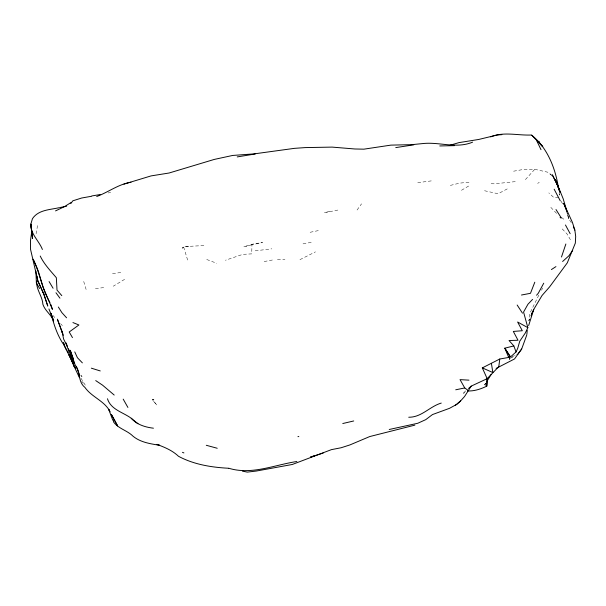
<?xml version="1.0" encoding="UTF-8"?>
<svg xmlns="http://www.w3.org/2000/svg" width="606" height="606" viewBox="0 0 606 606"><rect width="100%" height="100%" fill="white"/><g stroke="black" fill="none" stroke-linecap="round" stroke-linejoin="round"><path stroke-width="0.45" stroke-dasharray="3.03 2.27" d="M152.341 399.854L153.969 399.384L152.341 399.854L156.878 405.126L152.348 399.589M251.96 244.756L243.779 246.816L252.71 244.142L262.587 242.498L251.96 244.756L251.717 253.876L242.741 254.353L225.409 260.269M529.599 319.097L528.909 320.718L529.955 313.075L539.764 293.236M37.527 225.599L36.095 233.704M528.909 320.718L529.614 318.991M485.429 383.197L484.77 384.795L486.769 386.158M541.461 290.266L542.726 288.039M485.747 383.219L484.77 384.795L485.777 383.265M357.07 210.032L361.555 203.828M525.417 179.588L534.659 169.415M465.809 390.862L462.439 393.817L464.794 392.658M188.89 246.286L183.671 247.081L182.118 248.202L184.194 246.597L205.002 245.506M511.729 357.199L516.479 354.177M124.594 279.358L113.224 286.229M537.643 183.391L539.249 182.406M461.461 190.292L470.574 184.891M299.94 259.663L315.446 251.876M507.237 188.913L498.14 193.761L484.323 190.685M510.214 358.343L515.176 355.707M329.52 211.403L324.415 212.706L339.504 209.737M450.364 185.391L459.674 183.133L470.12 182.111M310.136 232.287L319.718 230.325M108.05 192.966L110.671 192.443M264.163 261.542L273.874 259.724M303.023 243.862L311.393 242.324M513.615 171.195L523.41 169.46L534.643 169.286M417.754 182.694L431.411 180.876M112.527 273.745L122.488 272.192M255.209 250.823L271.821 248.824M95.422 288.585L105.702 287.365M515.251 181.641L494.481 183.823L490.133 183.709M277.45 259.459L284.964 259.398M558.573 197.571L553.649 197.367L548.831 192.905M534.704 169.294L547.673 172.187L552.952 176.422M206.729 259.497L216.812 263.307M561.754 217.698L563.83 219.213M556.588 213.38L549.384 205.873M550.225 173.846L551.452 175.104M60.585 323.725L62.38 325.604M562.247 228.932L567.155 234.105L570.413 239.741M52.79 315.309L55.782 318.62M80.893 375.197L82.022 376.667L80.939 375.235M81.749 381.136L83.173 383.31M571.299 222.69L568.769 218.721L566.845 212.698M80.863 378.076L85.332 385.211M561.08 201.207L562.936 204.434M187.625 260.042L183.671 247.081M83.726 281.502L86.749 291.531M566.663 210.949L568.769 218.721L567.254 212.608M559.118 193.261L559.429 195.109L559.187 193.306"/><path stroke-width="0.91" d="M467.65 390.938C474.369 391.271 480.793 389.029 486.769 386.158L487.126 378.689L498.799 366.622L499.776 359.017L508.699 357.434L509.54 355.661L504.806 348.17L513.835 345.928L516.054 351.957L510.487 356.934L509.54 355.661L509.441 359.449M486.769 386.158L487.398 378.394M526.872 334.414L527.228 330.217M39.602 288.532L36.375 282.873L36.731 281.131C35.868 289.335 42.465 296.167 42.882 304.326C45.033 310.855 51.23 314.582 53.654 320.968L48.919 308.946M566.663 210.949L563.709 203.411L572.428 222.44L574.852 230.121L575.685 236.446L575.336 243.112L567.284 262.868L549.672 286.789L542.037 295.508L533.772 309.355L528.652 325.543M561.482 257.02L565.86 244.006M526.728 335.118L521.668 349.011L514.517 358.957L496.132 368.41M534.803 282.199L530.477 293.312L521.463 295.024M531.735 313.832L532.795 311.249M530.992 315.847L533.772 309.355M516.054 351.957L517.721 348.321L519.766 341.186L525.273 333.065L527.841 327.657L523.561 312.052L527.947 304.25L532.576 299.387M543.749 283.191L538.295 293.236L536.56 295.258M487.126 378.689L471.203 386.128L464.514 396.574L460.628 400.892L457.068 404.187L449.493 408.33L432.464 414.572L425.745 419.647L417.708 423.291L389.241 429.48M486.724 381.644L491.11 374.546M572.693 250.414L568.822 255.868L562.61 261.489M70.804 203.578L72.826 200.821L81.643 198.018L91.43 196.283M517.653 354.389L521.668 349.011M468.506 388.499L471.203 386.128M455.318 405.331L460.628 400.892M551.422 269.556L555.937 266.617M70.985 202.533L64.607 206.57L55.525 210.896M486.974 378.22L482.315 367.887L499.776 359.017M96.71 196.518C108.391 192.2 118.443 184.186 131.002 182.239M441.244 403.081C429.669 406.497 421.579 417.405 408.732 417.239M414.883 425.132L369.743 436.555L349.912 444.925L341.133 447.751L331.467 449.629L292.327 464.469L256.277 471.051L247.278 472.112L242.377 471.12M314.378 455.803L310.454 457.113L323.21 453.03M123.942 184.133L151.061 175.907L169.104 173.005L214.282 159.423L232.659 155.447L254.005 153.894L294.463 148.349L305.166 147.599L332.096 147.106L354.911 148.985L363.88 149.167L390.893 145.122L411.792 144.66L422.223 143.63C439.092 141.562 456.151 149.061 472.589 142.16M449.947 145.288L458.893 142.637L478.74 139.456L497.382 134.956L501.851 134.661M490.663 136.88C503.669 131.434 517.653 135.6 531.189 135.017L531.515 135.04C547.642 147.887 555.649 168.786 558.573 188.792M353.722 420.965L342.769 423.526M297.94 436.691L298.826 436.494M296.849 461.514C274.427 464.893 251.588 475.248 228.863 468.264M455.727 389.794L464.741 387.946L468.158 390.4M100.172 194.564L91.794 195.95M59.691 207.593L66.675 206.176M237.211 156.909L255.224 153.985M58.903 207.76C49.616 209.827 38.322 209.858 32.451 218.69L30.861 224.061L31.663 232.196L30.451 240.908L30.52 249.255L37.784 280.669L43.708 293.918L47.783 306.083L43.261 292.243L43.708 293.918L37.784 280.669L37.034 276.041M395.756 147.599L413.769 144.842M439.774 145.948L454.553 145.637M228.545 468.249C211.456 467.37 193.655 464.476 178.482 456.265C172.415 450.485 164.605 447.205 156.818 444.372M468.983 380.159L460.03 379.621L464.741 387.946M153.432 428.192C145.273 427.222 136.85 424.662 131.252 418.276C123.01 412.209 110.815 409.664 107.467 398.756M206.282 445.281L217.221 448.258M91.332 368.168L100.255 370.94M156.977 444.372L159.651 445.319C150.371 443.766 140.66 442.441 133.115 436.29C127.336 430.427 118.632 428.866 113.648 422.109L113.322 420.329M560.103 217.562L561.345 218.054L556.005 209.54M72.932 322.566L78.909 324.975L69.205 331.99L72.47 337.625M182.459 452.318L183.906 452.924M482.315 367.887L492.845 372.531L491.405 363.35M527.841 327.657L517.607 321.991L522.311 330.732L513.32 331.429L518.024 340.254L509.048 340.527L513.835 345.928M95.718 380.591L102.611 385.204L114.201 395.051M131.252 418.276L137.933 423.738M82.378 362.873L77.416 357.714L74.765 351.904M531.803 135.229L542.764 146.667L536.56 140.062M66.569 317.802L61.842 312.575L58.35 307.007M61.804 295.63L57.017 290.123L56.343 277.715C50.525 270.852 44.087 264.201 40.223 256.027M75.545 368.069L73.924 365.926L68.705 354.275L73.106 362.835M75.492 368.039L73.924 365.926L71.606 358.214L66.433 344.746L63.592 338.989L61.994 331.073L63.304 335.307M55.972 292.751L59.941 298.182M517.16 305.023L522.486 313.173M510.487 356.934L504.806 348.17L508.699 357.434M67.274 350.859L68.296 352.45M53.086 288.259L49.086 281.57M63.047 343.7C57.032 334.512 53.646 323.922 51.056 313.332L53.54 320.703M110.171 411.883C104.724 400.884 91.779 397.241 84.946 387.431C78.318 382.272 80.083 373.076 76.273 366.282M109.519 410.754L108.663 409.292L112.784 420.185M63.516 344.42L66.296 349.261M73.053 362.456L71.652 360.002L73.159 362.926M554.157 189.208L560.27 200.821M123.2 399.142L127.911 407.452M64.645 345.102L63.327 342.67L65.637 348.579L73.053 362.789M565.459 224.985L570.163 233.696M42.397 249.483C39.042 240.726 30.383 234.105 30.861 224.061L32.58 238.499L31.588 230.416M79.341 377.455L73.924 365.926L70.425 353.851M557.891 185.86L560.035 192.193M536.583 140.418L540.999 149.667M49.957 302.545C41.958 289.024 39.973 273.139 33.11 259.179L37.761 269.564M538.885 141.206L539.908 143.417M68.463 348.791L69.561 351.291M573.397 226.78L574.852 230.121M74.697 363.751L70.235 350.283L73.568 359.585M66.115 342.913L67.364 346.291M79.78 375.553L77.621 369.637L73.894 362.32L72.22 356.237M558.118 187.118L559.967 192.216L555.376 179.52L563.186 198.806L567.042 211.736M50.692 304.273L52.427 309.34L43.147 287.411L38.08 270.412M35.921 271.094L36.375 282.873M117.564 425.813L111.33 414.398L117.564 425.813M554.998 179.997L552.308 174.831L557.588 185.459L554.998 179.997M62.365 332.77L57.411 319.248L62.365 332.77"/></g></svg>
